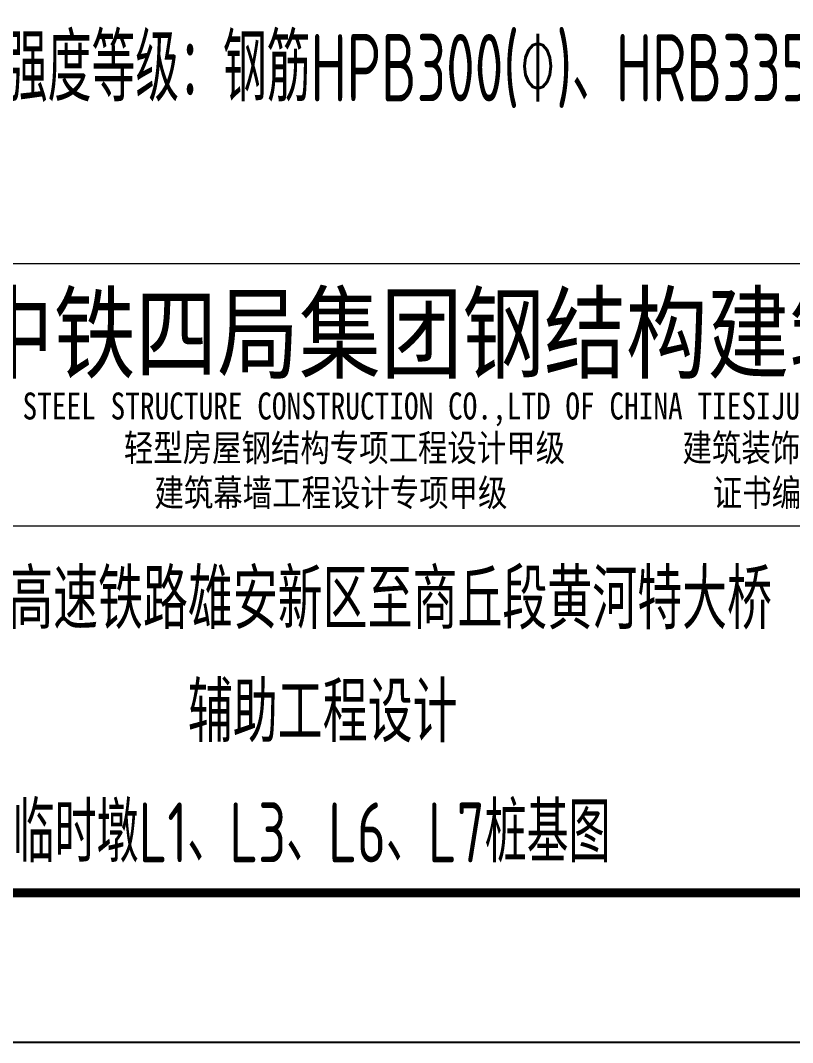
# Model space of a CAD drawing. Extents: x -2876908 to 633791, y -1383861 to 872234.
# Drawn here: x -429694 to -403917, y -631023 to -596898 of the extents above; entities that cross this region are included whole.
import ezdxf
from ezdxf.enums import TextEntityAlignment as Align

# ---------------------------------------------------------------- set-up
doc = ezdxf.new("R2010")
doc.units = 0
doc.header["$LTSCALE"] = 5
doc.header["$MEASUREMENT"] = 0
doc.layers.get('0').update_dxf_attribs({"linetype": 'CONTINUOUS', "lineweight": 25})
for name, color, linetype, lineweight in [('1粗实线', 1, 'CONTINUOUS', 30), ('HFZT', 5, 'CONTINUOUS', 15), ('TEXT', 7, 'CONTINUOUS', 0)]:
    doc.layers.add(name, color=color, linetype=linetype, lineweight=lineweight)
doc.layers.add('XI', color=7, linetype='CONTINUOUS')
doc.styles.add('TSSD_NORM', font='tssdeng.shx', dxfattribs={"width": 0.7, "bigfont": 'hztxt.shx'})
doc.styles.add('TSSD_Rein', font='tssdeng.shx', dxfattribs={"width": 0.7, "bigfont": 'hztxt.shx'})
doc.styles.add('图框-黑体', font='simhei.ttf', dxfattribs={"width": 0.9})
doc.styles.add('桥梁', font='tssdeng.shx', dxfattribs={"width": 0.75, "bigfont": 'hztxt.shx'})

# ---------------------------------------------------------------- blocks, each defined once
blk = doc.blocks.new('施工设计图框')
at = {"color": 7, "linetype": 'Continuous'}
blk.add_lwpolyline([(-395.504, -13.5), (-395.504, 283.5), (24.496, 283.5), (24.496, -13.5), (-395.504, -13.5)], dxfattribs=at)
at = {"layer": '1粗实线', "color": 7, "linetype": 'Continuous', "const_width": 0.6}
blk.add_lwpolyline([(-370.504, -3.5), (-370.504, 273.5), (14.496, 273.5), (14.496, -3.5), (-370.504, -3.5)], dxfattribs=at)
at = {"layer": 'HFZT'}
for p, q in [((14.496, 38.5), (-147.504, 38.5)), ((-147.504, 21), (14.496, 21)), ((-147.504, -3.5), (14.496, -3.5))]:
    blk.add_line(p, q, dxfattribs=at)
at = {"layer": 'HFZT', "color": 2, "style": '桥梁', "width": 0.75}
for s, p in [('京雄商高速铁路雄安新区至商丘段黄河特大桥', (-75.504, 14.101)), ('辅助工程设计', (-75.504, 6.555))]:
    blk.add_text(s, height=4, dxfattribs=at).set_placement(p, align=Align.CENTER)
at = {"layer": 'HFZT', "color": 2, "style": 'TSSD_NORM', "width": 0.7}
for tag, height, p in [('比例尺', 2.5, (7.248, 17.5)), ('图号', 2.5, (-20.49, 3.5)), ('日期', 2.5, (7.248, 3.5)), ('图名', 4, (-76.242, 0.75))]:
    blk.add_attdef(tag, text='', height=height, dxfattribs=at).set_placement(p, align=Align.MIDDLE)
at = {"layer": 'XI', "color": 5, "style": '图框-黑体', "width": 0.8}
for s, height, p in [('中铁四局集团钢结构建筑有限公司', 5, (-57.992, 31.372)), ('STEEL STRUCTURE CONSTRUCTION CO.,LTD OF CHINA TIESIJU CIVIL ENGINEERING GROUP.', 1.8, (-57.342, 28.104)), ('轻型房屋钢结构专项工程设计甲级        建筑装饰工程设计专项甲级 ', 1.8, (-57.854, 25.314)), ('建筑幕墙工程设计专项甲级              证书编号：A134003622', 1.8, (-58.287, 22.314))]:
    blk.add_text(s, height=height, dxfattribs=at).set_placement(p, align=Align.CENTER)

msp = doc.modelspace()

# ---------------------------------------------------------------- block references
ref = msp.add_blockref('施工设计图框', (-381851.363, -624273.382), dxfattribs=dict(xscale=500, yscale=500, zscale=500))
ref.add_attrib('图名', '临时墩L1、L3、L6、L7桩基图', dxfattribs={"layer": 'HFZT', "color": 2, "height": 2000, "style": 'TSSD_NORM', "width": 0.7}).set_placement((-419972.324, -623898.382), align=Align.MIDDLE)

# ---------------------------------------------------------------- texts
at = {"layer": 'TEXT', "color": 0, "style": 'TSSD_Rein', "width": 0.65}
msp.add_text('9. 钢筋强度等级：钢筋HPB300(%%130)、HRB335(%%131)、HRB400( %%132)。', height=2250, dxfattribs=at).set_placement((-435498.782, -599600.268))

doc.saveas('drawing.dxf')
